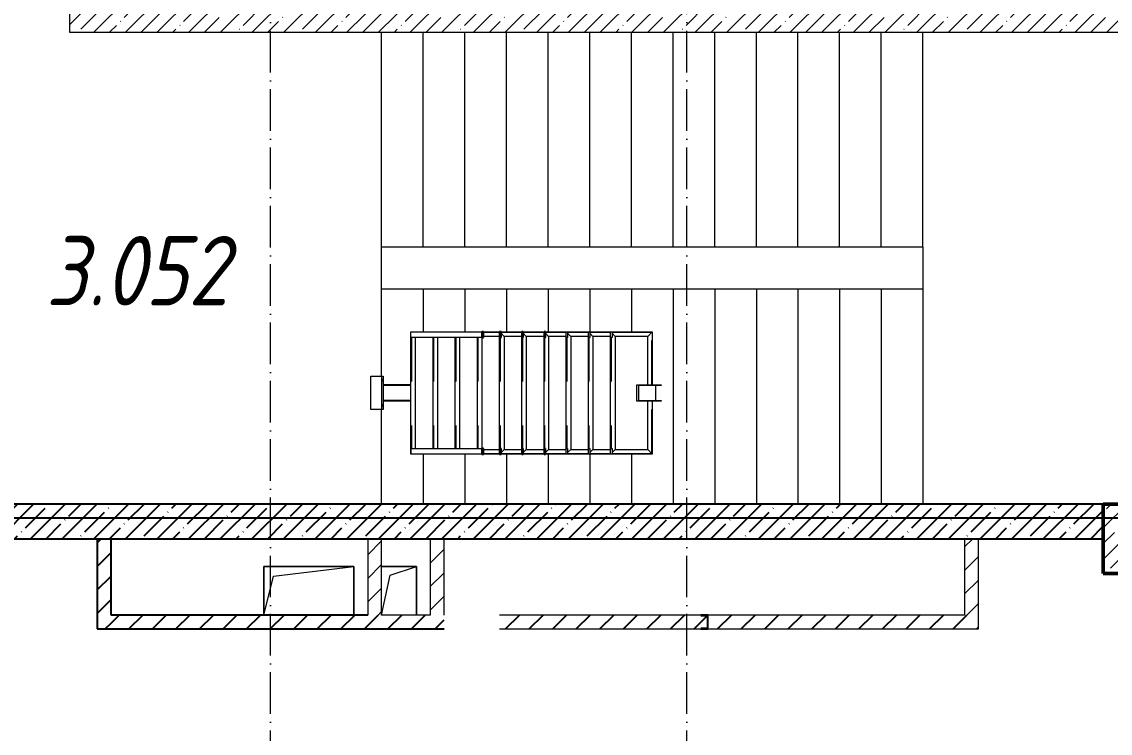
# Model space of a CAD drawing. Header units: millimetres. Extents: x -135211 to 49383, y -8033 to 228499.
# Drawn here: x -114686 to -106842, y 170361 to 175488 of the extents above; entities that cross this region are included whole.
import ezdxf

# ---------------------------------------------------------------- set-up
doc = ezdxf.new("R2010")
doc.units = ezdxf.units.MM
doc.linetypes.add('50_200_ШТРИХ_1Т_ш5_п1_п1_', pattern=[700, 500, -100, 0, -100])
doc.linetypes.add('Штрих', pattern=[635, 317.5, -317.5])
for name, color, linetype, lineweight in [('A-FLOR-____-OTLN', 7, 'Continuous', 9), ('A-GENM-____-HDLN', 7, 'Штрих', 9), ('A-GENM-____-MCUT', 7, 'Continuous', 25), ('A-GENM-____-OTLN', 7, 'Continuous', 9), ('A-GENM-____-OTLN-1', 7, 'Continuous', 25), ('A-WALL-____-MCUT-1', 7, 'Continuous', 9), ('A-WALL-____-PATT-1', 7, 'Continuous', 9), ('A-WALL-FNSH-MCUT-1', 7, 'Continuous', 9), ('S-COLS-____-MCUT', 7, 'Continuous', 50), ('S-COLS-____-OTLN', 7, 'Continuous', 9), ('S-GRID-____-OTLN-1', 7, '50_200_ШТРИХ_1Т_ш5_п1_п1_', 9), ('S-STRS-____-OTLN-1', 7, 'Continuous', 9)]:
    doc.layers.add(name, color=color, linetype=linetype, lineweight=lineweight)
doc.styles.add('ISOCPEUR_I_2', font='isocpeui.ttf', dxfattribs={"width": 0.85, "height": 2.3})
pattern_1 = [(45, (-129942.25, 127932.03), (-84.8528, 84.8528), [])]
pattern_2 = [(45, (-129942.25, 127932.03), (-114.04925, 114.04925), []), (45, (-129828.2, 127932.03), (-114.04925, 114.04925), [201.612, -40.322, 3.353, -36.97])]

# ---------------------------------------------------------------- blocks, each defined once
blk = doc.blocks.new('ОМ_Нижняя опорная пятка - ОМ_Нижняя опорная пятка-19082064-АР1_План отверстий 3 этажа в осях 1-64_А-ГГ')
at = {"layer": 'A-GENM-____-OTLN'}
for p, q in [((-96, 10), (-96, 0)), ((-84, 10), (-84, 0)), ((84, 10), (84, 0)), ((96, 10), (96, 0))]:
    blk.add_line(p, q, dxfattribs=at)
blk = doc.blocks.new('ОМ_Труба_ГОСТ 8639-82 - ОМ_Труба_ГОСТ 8639-82-26350154-АР1_План отверстий 3 этажа в осях 1-64_А-ГГ')
at = {"layer": 'A-GENM-____-OTLN'}
for p, q in [((19689.1, 44821), (19689.1, 44941)), ((19689.1, 44941), (19864.1, 44941)), ((19864.1, 44935), (19701.2, 44935)), ((19701.2, 44935), (19701.2, 44827)), ((19824, 44935), (19824, 44827)), ((19864.1, 44941), (19864.1, 44935)), ((19864.1, 44821), (19689.1, 44821)), ((19701.2, 44827), (19864.1, 44827)), ((19864.1, 44827), (19864.1, 44821))]:
    blk.add_line(p, q, dxfattribs=at)
blk = doc.blocks.new('ОМ_Уголок_ГОСТ 8509-93 - ОМ_Уголок_ГОСТ 8509-93-26349651-АР1_План отверстий 3 этажа в осях 1-64_А-ГГ')
at = {"layer": 'A-GENM-____-HDLN'}
for p, q in [((4, -4), (380, -4)), ((500, -4), (876, -4))]:
    blk.add_line(p, q, dxfattribs=at)
at = {"layer": 'A-GENM-____-OTLN'}
for p, q in [((380, 0), (0, 0)), ((32, -32), (0, 0)), ((32, -32), (380, -32)), ((880, 0), (500, 0)), ((500, -32), (848, -32)), ((880, 0), (848, -32))]:
    blk.add_line(p, q, dxfattribs=at)
blk = doc.blocks.new('ОМ_Уголок_ГОСТ 8509-93 - ОМ_Уголок_ГОСТ 8509-93-V88-АР1_План отверстий 3 этажа в осях 1-64_А-ГГ')
at = {"layer": 'A-GENM-____-HDLN'}
blk.add_line((40, -4), (840, -4), dxfattribs=at)
at = {"layer": 'A-GENM-____-OTLN'}
for p, q in [((32, -32), (10, -10)), ((32, -32), (848, -32)), ((840, 0), (40, 0)), ((870, -10), (848, -32))]:
    blk.add_line(p, q, dxfattribs=at)
blk = doc.blocks.new('ОМ_Уголок_ГОСТ 8509-93 - ОМ_Уголок_ГОСТ 8509-93-19082047-АР1_План отверстий 3 этажа в осях 1-64_А-ГГ')
at = {"layer": 'A-GENM-____-HDLN'}
blk.add_line((10, -4), (296, -4), dxfattribs=at)
at = {"layer": 'A-GENM-____-OTLN'}
for p, q in [((300, 0), (10, 0)), ((32, -32), (10, -10)), ((32, -32), (268, -32)), ((300, 0), (268, -32))]:
    blk.add_line(p, q, dxfattribs=at)
blk = doc.blocks.new('ОМ_Уголок_ГОСТ 8509-93 - ОМ_Уголок_ГОСТ 8509-93-V89-АР1_План отверстий 3 этажа в осях 1-64_А-ГГ')
at = {"layer": 'A-GENM-____-HDLN'}
blk.add_line((4, -4), (290, -4), dxfattribs=at)
at = {"layer": 'A-GENM-____-OTLN'}
for p, q in [((290, 0), (0, 0)), ((32, -32), (0, 0)), ((32, -32), (268, -32)), ((290, -10), (268, -32))]:
    blk.add_line(p, q, dxfattribs=at)
blk = doc.blocks.new('ОМ_Уголок_ГОСТ 8509-93 - ОМ_Уголок_ГОСТ 8509-93-V90-АР1_План отверстий 3 этажа в осях 1-64_А-ГГ')
at = {"layer": 'A-GENM-____-HDLN'}
blk.add_line((10, -4), (160, -4), dxfattribs=at)
at = {"layer": 'A-GENM-____-OTLN'}
for p, q in [((160, 0), (10, 0)), ((32, -32), (10, -10)), ((32, -32), (160, -32))]:
    blk.add_line(p, q, dxfattribs=at)
blk = doc.blocks.new('ОМ_Уголок_ГОСТ 8509-93 - ОМ_Уголок_ГОСТ 8509-93-V91-АР1_План отверстий 3 этажа в осях 1-64_А-ГГ')
at = {"layer": 'A-GENM-____-HDLN'}
blk.add_line((140, -4), (290, -4), dxfattribs=at)
at = {"layer": 'A-GENM-____-OTLN'}
for p, q in [((290, 0), (140, 0)), ((140, -32), (268, -32)), ((290, -10), (268, -32))]:
    blk.add_line(p, q, dxfattribs=at)
blk = doc.blocks.new('ОМ_Уголок_ГОСТ 8509-93 - ОМ_Уголок_ГОСТ 8509-93-V92-АР1_План отверстий 3 этажа в осях 1-64_А-ГГ')
at = {"layer": 'A-GENM-____-HDLN'}
blk.add_line((40, -4), (840, -4), dxfattribs=at)
at = {"layer": 'A-GENM-____-OTLN'}
for p, q in [((840, 0), (40, 0)), ((40, -32), (840, -32))]:
    blk.add_line(p, q, dxfattribs=at)
blk = doc.blocks.new('ОМ_Уголок_ГОСТ 8509-93 - ОМ_Уголок_ГОСТ 8509-93-V93-АР1_План отверстий 3 этажа в осях 1-64_А-ГГ')
at = {"layer": 'A-GENM-____-HDLN'}
blk.add_line((44.3, -4), (160, -4), dxfattribs=at)
at = {"layer": 'A-GENM-____-OTLN'}
for p, q in [((160, 0), (44.3, 0)), ((44.3, -32), (160, -32))]:
    blk.add_line(p, q, dxfattribs=at)
blk = doc.blocks.new('ОМ_Уголок_ГОСТ 8509-93 - ОМ_Уголок_ГОСТ 8509-93-V94-АР1_План отверстий 3 этажа в осях 1-64_А-ГГ')
at = {"layer": 'A-GENM-____-HDLN'}
blk.add_line((140, -4), (255.7, -4), dxfattribs=at)
at = {"layer": 'A-GENM-____-OTLN'}
for p, q in [((255.7, 0), (140, 0)), ((140, -32), (255.7, -32))]:
    blk.add_line(p, q, dxfattribs=at)
blk = doc.blocks.new('ОМ_Уголок_ГОСТ 8509-93 - ОМ_Уголок_ГОСТ 8509-93-V95-АР1_План отверстий 3 этажа в осях 1-64_А-ГГ')
at = {"layer": 'A-GENM-____-HDLN'}
blk.add_line((40, -4), (840, -4), dxfattribs=at)
at = {"layer": 'A-GENM-____-OTLN'}
for p, q in [((840, 0), (0, 0)), ((1.3, -1.3), (0, 0)), ((40, -32), (840, -32))]:
    blk.add_line(p, q, dxfattribs=at)
blk = doc.blocks.new('ОМ_Труба_ГОСТ 8639-82 - ОМ_Труба_ГОСТ 8639-82-26527904-АР1_План отверстий 3 этажа в осях 1-64_А-ГГ')
at = {"layer": 'A-GENM-____-HDLN'}
for p, q in [((18060, 44935), (17861.5, 44935)), ((18060, 44827), (17861.5, 44827))]:
    blk.add_line(p, q, dxfattribs=at)
at = {"layer": 'A-GENM-____-OTLN'}
for p, q in [((18060, 44941), (17861.5, 44941)), ((18060, 44821), (17861.5, 44821))]:
    blk.add_line(p, q, dxfattribs=at)
blk = doc.blocks.new('ОМ_Уголок_ГОСТ 8510-86 - ОМ_Уголок_ГОСТ 8510-86-19082066-АР1_План отверстий 3 этажа в осях 1-64_А-ГГ')
at = {"layer": 'A-GENM-____-OTLN'}
for p, q in [((0, 0), (0, -90)), ((240, 0), (0, 0)), ((0, -10), (240, -10)), ((240, -90), (240, 0)), ((0, -90), (240, -90))]:
    blk.add_line(p, q, dxfattribs=at)
blk = doc.blocks.new('ОМ_Полоса_Трапеция прямоугольная_Прокат_ГОСТ 103-2006 - ОМ_Полоса_Трапеция прямоугольная_Прокат_ГОСТ 103-2006-19082130-АР1_План отверстий 3 этажа в осях 1-64_А-ГГ')
at = {"layer": 'A-GENM-____-OTLN'}
for p, q in [((19500, 45321), (19510, 45321)), ((19500, 45281), (19500, 45321)), ((19510, 45281), (19500, 45281)), ((19510, 45321), (19510, 45281))]:
    blk.add_line(p, q, dxfattribs=at)
blk = doc.blocks.new('ОМ_Полоса_Трапеция прямоугольная_Прокат_ГОСТ 103-2006 - ОМ_Полоса_Трапеция прямоугольная_Прокат_ГОСТ 103-2006-V96-АР1_План отверстий 3 этажа в осях 1-64_А-ГГ')
at = {"layer": 'A-GENM-____-MCUT'}
for p, q in [((19030, 45321), (19020, 45321)), ((19020, 45321), (19020, 45281)), ((19020, 45281), (19030, 45281)), ((19030, 45281), (19030, 45321))]:
    blk.add_line(p, q, dxfattribs=at)
blk = doc.blocks.new('ОМ_Полоса_Трапеция прямоугольная_Прокат_ГОСТ 103-2006 - ОМ_Полоса_Трапеция прямоугольная_Прокат_ГОСТ 103-2006-V97-АР1_План отверстий 3 этажа в осях 1-64_А-ГГ')
at = {"layer": 'A-GENM-____-MCUT'}
for p, q in [((18870, 45321), (18860, 45321)), ((18860, 45321), (18860, 45281)), ((18860, 45281), (18870, 45281)), ((18870, 45281), (18870, 45321))]:
    blk.add_line(p, q, dxfattribs=at)
blk = doc.blocks.new('ОМ_Полоса_Трапеция прямоугольная_Прокат_ГОСТ 103-2006 - ОМ_Полоса_Трапеция прямоугольная_Прокат_ГОСТ 103-2006-V98-АР1_План отверстий 3 этажа в осях 1-64_А-ГГ')
at = {"layer": 'A-GENM-____-MCUT'}
for p, q in [((18710, 45321), (18700, 45321)), ((18700, 45321), (18700, 45281)), ((18700, 45281), (18710, 45281)), ((18710, 45281), (18710, 45321))]:
    blk.add_line(p, q, dxfattribs=at)
blk = doc.blocks.new('ОМ_Полоса_Прокат_ГОСТ 103-2006 - ОМ_Полоса_Прокат_ГОСТ 103-2006-20723456-АР1_План отверстий 3 этажа в осях 1-64_А-ГГ')
at = {"layer": 'A-GENM-____-MCUT'}
for p, q in [((18584.3, 45321), (18572.8, 45321)), ((18572.8, 45321), (18572.8, 45281)), ((18572.8, 45281), (18584.3, 45281)), ((18584.3, 45281), (18584.3, 45321))]:
    blk.add_line(p, q, dxfattribs=at)
at = {"layer": 'A-GENM-____-OTLN'}
for p, q in [((18061.3, 45281), (18061.3, 45321)), ((18061.3, 45321), (18572.8, 45321)), ((18572.8, 45281), (18061.3, 45281))]:
    blk.add_line(p, q, dxfattribs=at)
blk = doc.blocks.new('ОМ_Полоса_Трапеция прямоугольная_Прокат_ГОСТ 103-2006 - ОМ_Полоса_Трапеция прямоугольная_Прокат_ГОСТ 103-2006-19082170-АР1_План отверстий 3 этажа в осях 1-64_А-ГГ')
at = {"layer": 'A-GENM-____-OTLN'}
for p, q in [((19500, 44481), (19510, 44481)), ((19500, 44441), (19500, 44481)), ((19510, 44481), (19510, 44441)), ((19510, 44441), (19500, 44441))]:
    blk.add_line(p, q, dxfattribs=at)
blk = doc.blocks.new('ОМ_Полоса_Трапеция прямоугольная_Прокат_ГОСТ 103-2006 - ОМ_Полоса_Трапеция прямоугольная_Прокат_ГОСТ 103-2006-V99-АР1_План отверстий 3 этажа в осях 1-64_А-ГГ')
at = {"layer": 'A-GENM-____-MCUT'}
for p, q in [((19030, 44481), (19020, 44481)), ((19020, 44481), (19020, 44441)), ((19030, 44441), (19030, 44481)), ((19020, 44441), (19030, 44441))]:
    blk.add_line(p, q, dxfattribs=at)
blk = doc.blocks.new('ОМ_Полоса_Трапеция прямоугольная_Прокат_ГОСТ 103-2006 - ОМ_Полоса_Трапеция прямоугольная_Прокат_ГОСТ 103-2006-V100-АР1_План отверстий 3 этажа в осях 1-64_А-ГГ')
at = {"layer": 'A-GENM-____-MCUT'}
for p, q in [((18870, 44481), (18860, 44481)), ((18860, 44481), (18860, 44441)), ((18870, 44441), (18870, 44481)), ((18860, 44441), (18870, 44441))]:
    blk.add_line(p, q, dxfattribs=at)
blk = doc.blocks.new('ОМ_Полоса_Трапеция прямоугольная_Прокат_ГОСТ 103-2006 - ОМ_Полоса_Трапеция прямоугольная_Прокат_ГОСТ 103-2006-V101-АР1_План отверстий 3 этажа в осях 1-64_А-ГГ')
at = {"layer": 'A-GENM-____-MCUT'}
for p, q in [((18710, 44481), (18700, 44481)), ((18700, 44481), (18700, 44441)), ((18710, 44441), (18710, 44481)), ((18700, 44441), (18710, 44441))]:
    blk.add_line(p, q, dxfattribs=at)
blk = doc.blocks.new('ОМ_Полоса_Прокат_ГОСТ 103-2006 - ОМ_Полоса_Прокат_ГОСТ 103-2006-19082171-АР1_План отверстий 3 этажа в осях 1-64_А-ГГ')
at = {"layer": 'A-GENM-____-OTLN'}
for p, q in [((18060, 44481), (18060, 44441)), ((18061.3, 44481), (18060, 44481)), ((18060, 44441), (18061.3, 44441))]:
    blk.add_line(p, q, dxfattribs=at)
blk = doc.blocks.new('ОМ_Полоса_Прокат_ГОСТ 103-2006 - ОМ_Полоса_Прокат_ГОСТ 103-2006-20723498-АР1_План отверстий 3 этажа в осях 1-64_А-ГГ')
at = {"layer": 'A-GENM-____-MCUT'}
for p, q in [((18584.3, 44481), (18572.8, 44481)), ((18572.8, 44481), (18572.8, 44441)), ((18584.3, 44441), (18584.3, 44481)), ((18572.8, 44441), (18584.3, 44441))]:
    blk.add_line(p, q, dxfattribs=at)
at = {"layer": 'A-GENM-____-OTLN'}
for p, q in [((18061.3, 44441), (18061.3, 44481)), ((18061.3, 44481), (18572.8, 44481)), ((18572.8, 44441), (18061.3, 44441))]:
    blk.add_line(p, q, dxfattribs=at)
blk = doc.blocks.new('BSC_Колонна _Прямоугольная - 500х500-V152-АР1_План отверстий 3 этажа в осях 1-64_А-ГГ')
at = {"layer": 'S-COLS-____-OTLN'}
h = blk.add_hatch(dxfattribs=at)
h.set_pattern_fill('FP_175', color=256, style=0, pattern_type=2)
h.set_pattern_definition([(45, (-23300, -43831.04), (-114.04925, 114.04925), []), (45, (-23185.95, -43831.04), (-114.04925, 114.04925), [201.613, -40.323, 3.353, -36.97])])
h.paths.add_polyline_path([(-250, -250), (250, -250), (250, 250), (-250, 250)], flags=0)
at = {"layer": 'S-COLS-____-MCUT'}
for p, q in [((250, 250), (-250, 250)), ((-250, 250), (-250, -250)), ((250, -250), (250, 250)), ((-250, -250), (250, -250))]:
    blk.add_line(p, q, dxfattribs=at)
blk = doc.blocks.new('154_Фахверк_СКБ_Швеллер - Тип_100_3960-28318856-АР1_План отверстий 3 этажа в осях 1-64_А-ГГ')
at = {"layer": 'A-GENM-____-MCUT'}
for p, q in [((175, 50), (125, 50)), ((125, 50), (125, -50)), ((128, 47), (175, 47)), ((128, -47), (128, 47)), ((175, 47), (175, 50)), ((125, -50), (175, -50)), ((175, -47), (128, -47)), ((175, -50), (175, -47))]:
    blk.add_line(p, q, dxfattribs=at)
blk = doc.blocks.new('AR_Отверстие прямоугольное _в плите_ - AR_Отверстие прямоугольное _в плите_-30552566-АР1_План отверстий 3 этажа в осях 1-64_А-ГГ')
at = {"layer": 'A-GENM-____-OTLN'}
for p, q in [((325, 175), (-325, 175)), ((-325, 175), (-325, -175)), ((-255, 105), (325, 175)), ((325, -175), (325, 175)), ((-325, -175), (-255, 105))]:
    blk.add_line(p, q, dxfattribs=at)
blk = doc.blocks.new('AR_Отверстие прямоугольное _в плите_ - AR_Отверстие прямоугольное _в плите_-30459243-АР1_План отверстий 3 этажа в осях 1-64_А-ГГ')
at = {"layer": 'A-GENM-____-OTLN'}
for p, q in [((125, 175), (-125, 175)), ((-62.5, 112.5), (125, 175)), ((125, -175), (125, 175)), ((-125, -175), (-62.5, 112.5))]:
    blk.add_line(p, q, dxfattribs=at)

msp = doc.modelspace()

# ---------------------------------------------------------------- hatches: boundary and pattern name
h = msp.add_hatch()
h.set_pattern_fill('FP_38', color=256, style=0, pattern_type=2)
h.set_pattern_definition(pattern_2)
h.paths.add_polyline_path([(-106892.3, 171763.1), (-106892.3, 172013.1), (-115342.3, 172013.1), (-115342.3, 171763.1), (-108746.4, 171763.1)], flags=0)
h = msp.add_hatch()
h.set_pattern_fill('FP_4', color=256, style=0, pattern_type=2)
h.set_pattern_definition(pattern_1)
h.paths.add_polyline_path([(-114142.3, 171113.1), (-114042.3, 171113.1), (-114042.3, 171763.1), (-114142.3, 171763.1), (-114142.3, 171667.6)], flags=0)
h = msp.add_hatch()
h.set_pattern_fill('FP_4', color=256, style=0, pattern_type=2)
h.set_pattern_definition(pattern_1)
h.paths.add_polyline_path([(-107792.3, 171113.1), (-107792.3, 171213.1), (-109742.3, 171213.1), (-109742.3, 171113.1), (-108746.4, 171113.1)], flags=0)
h.paths.add_polyline_path([(-109792.3, 171113.1), (-109792.3, 171116.1), (-109745.3, 171116.1), (-109745.3, 171210.1), (-109792.3, 171210.1), (-109792.3, 171213.1), (-111242.3, 171213.1), (-111242.3, 171113.1), (-110513.8, 171113.1)], flags=0)
h.paths.add_polyline_path([(-111642.3, 171113.1), (-111642.3, 171213.1), (-114042.3, 171213.1), (-114042.3, 171113.1), (-112281.3, 171113.1)], flags=0)
at = {"layer": 'A-WALL-____-PATT-1'}
h = msp.add_hatch(dxfattribs=at)
h.set_pattern_fill('FP_38', color=256, style=0, pattern_type=2)
h.set_pattern_definition(pattern_2)
h.paths.add_polyline_path([(-106642.3, 175413.1), (-106392.3, 175413.1), (-106392.3, 175663.1), (-114342.3, 175663.1), (-114342.3, 175413.1), (-108746.4, 175413.1)], flags=0)
h = msp.add_hatch(dxfattribs=at)
h.set_pattern_fill('FP_4', color=256, style=0, pattern_type=2)
h.set_pattern_definition(pattern_1)
h.paths.add_polyline_path([(-112092.3, 171213.1), (-112092.3, 171763.1), (-112192.3, 171763.1), (-112192.3, 171213.1)], flags=0)
h = msp.add_hatch(dxfattribs=at)
h.set_pattern_fill('FP_4', color=256, style=0, pattern_type=2)
h.set_pattern_definition(pattern_1)
h.paths.add_polyline_path([(-111642.3, 171213.1), (-111642.3, 171763.1), (-111742.3, 171763.1), (-111742.3, 171213.1)], flags=0)
h = msp.add_hatch(dxfattribs=at)
h.set_pattern_fill('FP_4', color=256, style=0, pattern_type=2)
h.set_pattern_definition(pattern_1)
h.paths.add_polyline_path([(-107792.3, 171213.1), (-107792.3, 171763.1), (-107892.3, 171763.1), (-107892.3, 171213.1)], flags=0)

# ---------------------------------------------------------------- linework, layer by layer
for p, q in [((-106892.3, 172013.1), (-115342.3, 172013.1)), ((-115392.3, 171763.1), (-106892.3, 171763.1)), ((-114142.3, 171763.1), (-114142.3, 171113.1)), ((-114042.3, 171213.1), (-114042.3, 171763.1)), ((-112192.3, 171213.1), (-114042.3, 171213.1)), ((-114142.3, 171113.1), (-111642.3, 171113.1))]:
    msp.add_line(p, q)
at = {"color": 251, "ltscale": 0.6, "true_color": 0x636466}
msp.add_line((-134611, 171913.1), (-103234.5, 171913.1), dxfattribs=at)
at = {"layer": 'A-FLOR-____-OTLN'}
for p, q in [((-112092.3, 172933.1), (-112092.3, 175413.1)), ((-112092.3, 172013.1), (-112092.3, 172693.1)), ((-112942.3, 171563.1), (-112292.3, 171563.1)), ((-112942.3, 171213.1), (-112942.3, 171563.1)), ((-112292.3, 171563.1), (-112292.3, 171213.1)), ((-112092.3, 171563.1), (-111842.3, 171563.1)), ((-111842.3, 171563.1), (-111842.3, 171213.1))]:
    msp.add_line(p, q, dxfattribs=at)
at = {"layer": 'A-WALL-____-MCUT-1'}
for p, q in [((-114342.3, 175663.1), (-114342.3, 175413.1)), ((-114342.3, 175413.1), (-106642.3, 175413.1))]:
    msp.add_line(p, q, dxfattribs=at)
at = {"layer": 'A-WALL-FNSH-MCUT-1'}
for p, q in [((-112192.3, 171763.1), (-112192.3, 171213.1)), ((-112092.3, 171213.1), (-112092.3, 171763.1)), ((-111742.3, 171763.1), (-111742.3, 171213.1)), ((-111642.3, 171213.1), (-111642.3, 171763.1)), ((-107892.3, 171763.1), (-107892.3, 171213.1)), ((-107792.3, 171113.1), (-107792.3, 171763.1)), ((-111742.3, 171213.1), (-112092.3, 171213.1)), ((-109792.3, 171213.1), (-111242.3, 171213.1)), ((-107892.3, 171213.1), (-109742.3, 171213.1)), ((-111242.3, 171113.1), (-109792.3, 171113.1)), ((-109742.3, 171113.1), (-107792.3, 171113.1))]:
    msp.add_line(p, q, dxfattribs=at)
at = {"layer": 'S-GRID-____-OTLN-1', "color": 251, "ltscale": 0.6, "true_color": 0x636466}
for p, q in [((-112892.3, 123449.4), (-112892.3, 177813)), ((-109892.3, 123449.4), (-109892.3, 177813))]:
    msp.add_line(p, q, dxfattribs=at)
at = {"layer": 'S-STRS-____-OTLN-1'}
for p, q in [((-112092.3, 173863.1), (-112092.3, 175413.1)), ((-111792.3, 173863.1), (-111792.3, 175413.1)), ((-111792.3, 173863.1), (-111792.3, 175413.1)), ((-111492.3, 173863.1), (-111492.3, 175413.1)), ((-111492.3, 173863.1), (-111492.3, 175413.1)), ((-111192.3, 173863.1), (-111192.3, 175413.1)), ((-111192.3, 173863.1), (-111192.3, 175413.1)), ((-110892.3, 173863.1), (-110892.3, 175413.1)), ((-110892.3, 173863.1), (-110892.3, 175413.1)), ((-110592.3, 173863.1), (-110592.3, 175413.1)), ((-110592.3, 173863.1), (-110592.3, 175413.1)), ((-110292.3, 173863.1), (-110292.3, 175413.1)), ((-110292.3, 173863.1), (-110292.3, 175413.1)), ((-109992.3, 173863.1), (-109992.3, 175413.1)), ((-109992.3, 173863.1), (-109992.3, 175413.1)), ((-109692.3, 173863.1), (-109692.3, 175413.1)), ((-109692.3, 173863.1), (-109692.3, 175413.1)), ((-109392.3, 173863.1), (-109392.3, 175413.1)), ((-109392.3, 173863.1), (-109392.3, 175413.1)), ((-109092.3, 173863.1), (-109092.3, 175413.1)), ((-109092.3, 173863.1), (-109092.3, 175413.1)), ((-108792.3, 173863.1), (-108792.3, 175413.1)), ((-108792.3, 173863.1), (-108792.3, 175413.1)), ((-108492.3, 173863.1), (-108492.3, 175413.1)), ((-108492.3, 173863.1), (-108492.3, 175413.1)), ((-108192.3, 173863.1), (-108192.3, 175413.1)), ((-108192.3, 173863.1), (-108192.3, 175413.1)), ((-111792.3, 173863.1), (-112092.3, 173863.1)), ((-111492.3, 173863.1), (-111792.3, 173863.1)), ((-111192.3, 173863.1), (-111492.3, 173863.1)), ((-110892.3, 173863.1), (-111192.3, 173863.1)), ((-110592.3, 173863.1), (-110892.3, 173863.1)), ((-110292.3, 173863.1), (-110592.3, 173863.1)), ((-109992.3, 173863.1), (-110292.3, 173863.1)), ((-109692.3, 173863.1), (-109992.3, 173863.1)), ((-109392.3, 173863.1), (-109692.3, 173863.1)), ((-109092.3, 173863.1), (-109392.3, 173863.1)), ((-108792.3, 173863.1), (-109092.3, 173863.1)), ((-108492.3, 173863.1), (-108792.3, 173863.1)), ((-108192.3, 173863.1), (-108492.3, 173863.1)), ((-108192.3, 173863.1), (-108192.3, 173563.1)), ((-112092.3, 173563.1), (-111792.3, 173563.1)), ((-111792.3, 173563.1), (-111492.3, 173563.1)), ((-111792.3, 173563.1), (-111792.3, 173253.1)), ((-111792.3, 173563.1), (-111792.3, 173253.1)), ((-111492.3, 173563.1), (-111192.3, 173563.1)), ((-111492.3, 173563.1), (-111492.3, 173253.1)), ((-111492.3, 173563.1), (-111492.3, 173253.1)), ((-111192.3, 173563.1), (-110892.3, 173563.1)), ((-111192.3, 173563.1), (-111192.3, 173253.1)), ((-111192.3, 173563.1), (-111192.3, 173253.1)), ((-110892.3, 173563.1), (-110592.3, 173563.1)), ((-110892.3, 173563.1), (-110892.3, 173253.1)), ((-110892.3, 173563.1), (-110892.3, 173253.1)), ((-110592.3, 173563.1), (-110292.3, 173563.1)), ((-110592.3, 173563.1), (-110592.3, 173253.1)), ((-110592.3, 173563.1), (-110592.3, 173253.1)), ((-110292.3, 173563.1), (-109992.3, 173563.1)), ((-110292.3, 173563.1), (-110292.3, 173253.1)), ((-110292.3, 173563.1), (-110292.3, 173253.1)), ((-109992.3, 173563.1), (-109692.3, 173563.1)), ((-109992.3, 173563.1), (-109992.3, 172013.1)), ((-109992.3, 173563.1), (-109992.3, 172013.1)), ((-109692.3, 173563.1), (-109392.3, 173563.1)), ((-109692.3, 173563.1), (-109692.3, 172013.1)), ((-109692.3, 173563.1), (-109692.3, 172013.1)), ((-109392.3, 173563.1), (-109092.3, 173563.1)), ((-109392.3, 173563.1), (-109392.3, 172013.1)), ((-109392.3, 173563.1), (-109392.3, 172013.1)), ((-109092.3, 173563.1), (-108792.3, 173563.1)), ((-109092.3, 173563.1), (-109092.3, 172013.1)), ((-109092.3, 173563.1), (-109092.3, 172013.1)), ((-108792.3, 173563.1), (-108492.3, 173563.1)), ((-108792.3, 173563.1), (-108792.3, 172013.1)), ((-108792.3, 173563.1), (-108792.3, 172013.1)), ((-108492.3, 173563.1), (-108192.3, 173563.1)), ((-108492.3, 173563.1), (-108492.3, 172013.1)), ((-108492.3, 173563.1), (-108492.3, 172013.1)), ((-108192.3, 173563.1), (-108192.3, 172013.1)), ((-108192.3, 173563.1), (-108192.3, 172013.1)), ((-111792.3, 172373.1), (-111792.3, 172013.1)), ((-111792.3, 172373.1), (-111792.3, 172013.1)), ((-111492.3, 172373.1), (-111492.3, 172013.1)), ((-111492.3, 172373.1), (-111492.3, 172013.1)), ((-111192.3, 172373.1), (-111192.3, 172013.1)), ((-111192.3, 172373.1), (-111192.3, 172013.1)), ((-110892.3, 172373.1), (-110892.3, 172013.1)), ((-110892.3, 172373.1), (-110892.3, 172013.1)), ((-110592.3, 172373.1), (-110592.3, 172013.1)), ((-110592.3, 172373.1), (-110592.3, 172013.1)), ((-110292.3, 172373.1), (-110292.3, 172013.1)), ((-110292.3, 172373.1), (-110292.3, 172013.1))]:
    msp.add_line(p, q, dxfattribs=at)

# ---------------------------------------------------------------- block references
at = {"layer": 'A-GENM-____-OTLN', "extrusion": (0, 0, -1)}
for name, p, rotation in [('ОМ_Уголок_ГОСТ 8509-93 - ОМ_Уголок_ГОСТ 8509-93-V95-АР1_План отверстий 3 этажа в осях 1-64_А-ГГ', (111882.3, 173253.1), 269.9999999999989), ('ОМ_Уголок_ГОСТ 8509-93 - ОМ_Уголок_ГОСТ 8509-93-V92-АР1_План отверстий 3 этажа в осях 1-64_А-ГГ', (111722.3, 173253.1), 269.9999999999989), ('ОМ_Уголок_ГОСТ 8509-93 - ОМ_Уголок_ГОСТ 8509-93-V92-АР1_План отверстий 3 этажа в осях 1-64_А-ГГ', (111562.3, 173253.1), 269.9999999999989), ('ОМ_Уголок_ГОСТ 8509-93 - ОМ_Уголок_ГОСТ 8509-93-V92-АР1_План отверстий 3 этажа в осях 1-64_А-ГГ', (111402.3, 173253.1), 269.9999999999989), ('ОМ_Уголок_ГОСТ 8509-93 - ОМ_Уголок_ГОСТ 8509-93-V88-АР1_План отверстий 3 этажа в осях 1-64_А-ГГ', (111242.3, 173253.1), 269.9999999999989), ('ОМ_Уголок_ГОСТ 8509-93 - ОМ_Уголок_ГОСТ 8509-93-V88-АР1_План отверстий 3 этажа в осях 1-64_А-ГГ', (111082.3, 173253.1), 269.9999999999989), ('ОМ_Уголок_ГОСТ 8509-93 - ОМ_Уголок_ГОСТ 8509-93-V88-АР1_План отверстий 3 этажа в осях 1-64_А-ГГ', (110922.3, 173253.1), 269.9999999999989), ('ОМ_Уголок_ГОСТ 8509-93 - ОМ_Уголок_ГОСТ 8509-93-V88-АР1_План отверстий 3 этажа в осях 1-64_А-ГГ', (110762.3, 173253.1), 269.9999999999989), ('ОМ_Уголок_ГОСТ 8509-93 - ОМ_Уголок_ГОСТ 8509-93-V88-АР1_План отверстий 3 этажа в осях 1-64_А-ГГ', (110602.3, 173253.1), 269.9999999999989), ('ОМ_Уголок_ГОСТ 8509-93 - ОМ_Уголок_ГОСТ 8509-93-V88-АР1_План отверстий 3 этажа в осях 1-64_А-ГГ', (110442.3, 173253.1), 269.9999999999989), ('ОМ_Уголок_ГОСТ 8509-93 - ОМ_Уголок_ГОСТ 8509-93-26349651-АР1_План отверстий 3 этажа в осях 1-64_А-ГГ', (110142.3, 172373.1), 89.99999999999908), ('ОМ_Уголок_ГОСТ 8510-86 - ОМ_Уголок_ГОСТ 8510-86-19082066-АР1_План отверстий 3 этажа в осях 1-64_А-ГГ', (112080.8, 172693.1), 89.99999999999918), ('ОМ_Уголок_ГОСТ 8509-93 - ОМ_Уголок_ГОСТ 8509-93-V93-АР1_План отверстий 3 этажа в осях 1-64_А-ГГ', (111402.3, 172373.1), 180), ('ОМ_Уголок_ГОСТ 8509-93 - ОМ_Уголок_ГОСТ 8509-93-V90-АР1_План отверстий 3 этажа в осях 1-64_А-ГГ', (111242.3, 172373.1), 180), ('ОМ_Уголок_ГОСТ 8509-93 - ОМ_Уголок_ГОСТ 8509-93-V90-АР1_План отверстий 3 этажа в осях 1-64_А-ГГ', (111082.3, 172373.1), 180), ('ОМ_Уголок_ГОСТ 8509-93 - ОМ_Уголок_ГОСТ 8509-93-V90-АР1_План отверстий 3 этажа в осях 1-64_А-ГГ', (110922.3, 172373.1), 180), ('ОМ_Уголок_ГОСТ 8509-93 - ОМ_Уголок_ГОСТ 8509-93-V90-АР1_План отверстий 3 этажа в осях 1-64_А-ГГ', (110762.3, 172373.1), 180), ('ОМ_Уголок_ГОСТ 8509-93 - ОМ_Уголок_ГОСТ 8509-93-V90-АР1_План отверстий 3 этажа в осях 1-64_А-ГГ', (110602.3, 172373.1), 180), ('ОМ_Уголок_ГОСТ 8509-93 - ОМ_Уголок_ГОСТ 8509-93-19082047-АР1_План отверстий 3 этажа в осях 1-64_А-ГГ', (110442.3, 172373.1), 180)]:
    msp.add_blockref(name, p, dxfattribs=dict(at, rotation=rotation))
at = {"layer": 'A-GENM-____-OTLN'}
for name, p in [('ОМ_Полоса_Прокат_ГОСТ 103-2006 - ОМ_Полоса_Прокат_ГОСТ 103-2006-20723456-АР1_План отверстий 3 этажа в осях 1-64_А-ГГ', (-129942.3, 127932)), ('ОМ_Полоса_Трапеция прямоугольная_Прокат_ГОСТ 103-2006 - ОМ_Полоса_Трапеция прямоугольная_Прокат_ГОСТ 103-2006-V98-АР1_План отверстий 3 этажа в осях 1-64_А-ГГ', (-129942.3, 127932)), ('ОМ_Полоса_Трапеция прямоугольная_Прокат_ГОСТ 103-2006 - ОМ_Полоса_Трапеция прямоугольная_Прокат_ГОСТ 103-2006-V97-АР1_План отверстий 3 этажа в осях 1-64_А-ГГ', (-129942.3, 127932)), ('ОМ_Полоса_Трапеция прямоугольная_Прокат_ГОСТ 103-2006 - ОМ_Полоса_Трапеция прямоугольная_Прокат_ГОСТ 103-2006-V96-АР1_План отверстий 3 этажа в осях 1-64_А-ГГ', (-129942.3, 127932)), ('ОМ_Полоса_Трапеция прямоугольная_Прокат_ГОСТ 103-2006 - ОМ_Полоса_Трапеция прямоугольная_Прокат_ГОСТ 103-2006-19082130-АР1_План отверстий 3 этажа в осях 1-64_А-ГГ', (-130262.3, 127932)), ('ОМ_Полоса_Трапеция прямоугольная_Прокат_ГОСТ 103-2006 - ОМ_Полоса_Трапеция прямоугольная_Прокат_ГОСТ 103-2006-19082130-АР1_План отверстий 3 этажа в осях 1-64_А-ГГ', (-130102.3, 127932)), ('ОМ_Полоса_Трапеция прямоугольная_Прокат_ГОСТ 103-2006 - ОМ_Полоса_Трапеция прямоугольная_Прокат_ГОСТ 103-2006-19082130-АР1_План отверстий 3 этажа в осях 1-64_А-ГГ', (-129942.3, 127932)), ('ОМ_Труба_ГОСТ 8639-82 - ОМ_Труба_ГОСТ 8639-82-26527904-АР1_План отверстий 3 этажа в осях 1-64_А-ГГ', (-129942.3, 127932)), ('ОМ_Труба_ГОСТ 8639-82 - ОМ_Труба_ГОСТ 8639-82-26350154-АР1_План отверстий 3 этажа в осях 1-64_А-ГГ', (-129942.3, 127932)), ('ОМ_Полоса_Прокат_ГОСТ 103-2006 - ОМ_Полоса_Прокат_ГОСТ 103-2006-19082171-АР1_План отверстий 3 этажа в осях 1-64_А-ГГ', (-129942.3, 127932)), ('ОМ_Полоса_Прокат_ГОСТ 103-2006 - ОМ_Полоса_Прокат_ГОСТ 103-2006-20723498-АР1_План отверстий 3 этажа в осях 1-64_А-ГГ', (-129942.3, 127932)), ('ОМ_Полоса_Трапеция прямоугольная_Прокат_ГОСТ 103-2006 - ОМ_Полоса_Трапеция прямоугольная_Прокат_ГОСТ 103-2006-V101-АР1_План отверстий 3 этажа в осях 1-64_А-ГГ', (-129942.3, 127932)), ('ОМ_Полоса_Трапеция прямоугольная_Прокат_ГОСТ 103-2006 - ОМ_Полоса_Трапеция прямоугольная_Прокат_ГОСТ 103-2006-V100-АР1_План отверстий 3 этажа в осях 1-64_А-ГГ', (-129942.3, 127932)), ('ОМ_Полоса_Трапеция прямоугольная_Прокат_ГОСТ 103-2006 - ОМ_Полоса_Трапеция прямоугольная_Прокат_ГОСТ 103-2006-V99-АР1_План отверстий 3 этажа в осях 1-64_А-ГГ', (-129942.3, 127932)), ('ОМ_Полоса_Трапеция прямоугольная_Прокат_ГОСТ 103-2006 - ОМ_Полоса_Трапеция прямоугольная_Прокат_ГОСТ 103-2006-19082170-АР1_План отверстий 3 этажа в осях 1-64_А-ГГ', (-130262.3, 127932)), ('ОМ_Полоса_Трапеция прямоугольная_Прокат_ГОСТ 103-2006 - ОМ_Полоса_Трапеция прямоугольная_Прокат_ГОСТ 103-2006-19082170-АР1_План отверстий 3 этажа в осях 1-64_А-ГГ', (-130102.3, 127932)), ('ОМ_Полоса_Трапеция прямоугольная_Прокат_ГОСТ 103-2006 - ОМ_Полоса_Трапеция прямоугольная_Прокат_ГОСТ 103-2006-19082170-АР1_План отверстий 3 этажа в осях 1-64_А-ГГ', (-129942.3, 127932)), ('AR_Отверстие прямоугольное _в плите_ - AR_Отверстие прямоугольное _в плите_-30552566-АР1_План отверстий 3 этажа в осях 1-64_А-ГГ', (-112617.3, 171388.1)), ('AR_Отверстие прямоугольное _в плите_ - AR_Отверстие прямоугольное _в плите_-30459243-АР1_План отверстий 3 этажа в осях 1-64_А-ГГ', (-111967.3, 171388.1))]:
    msp.add_blockref(name, p, dxfattribs=at)
at = {"layer": 'A-GENM-____-OTLN', "extrusion": (0, 0, -1)}
for name, p in [('ОМ_Уголок_ГОСТ 8509-93 - ОМ_Уголок_ГОСТ 8509-93-V94-АР1_План отверстий 3 этажа в осях 1-64_А-ГГ', (111102.3, 173253.1)), ('ОМ_Уголок_ГОСТ 8509-93 - ОМ_Уголок_ГОСТ 8509-93-V91-АР1_План отверстий 3 этажа в осях 1-64_А-ГГ', (110942.3, 173253.1)), ('ОМ_Уголок_ГОСТ 8509-93 - ОМ_Уголок_ГОСТ 8509-93-V91-АР1_План отверстий 3 этажа в осях 1-64_А-ГГ', (110782.3, 173253.1)), ('ОМ_Уголок_ГОСТ 8509-93 - ОМ_Уголок_ГОСТ 8509-93-V91-АР1_План отверстий 3 этажа в осях 1-64_А-ГГ', (110622.3, 173253.1)), ('ОМ_Уголок_ГОСТ 8509-93 - ОМ_Уголок_ГОСТ 8509-93-V91-АР1_План отверстий 3 этажа в осях 1-64_А-ГГ', (110462.3, 173253.1)), ('ОМ_Уголок_ГОСТ 8509-93 - ОМ_Уголок_ГОСТ 8509-93-V91-АР1_План отверстий 3 этажа в осях 1-64_А-ГГ', (110302.3, 173253.1)), ('ОМ_Уголок_ГОСТ 8509-93 - ОМ_Уголок_ГОСТ 8509-93-V89-АР1_План отверстий 3 этажа в осях 1-64_А-ГГ', (110142.3, 173253.1))]:
    msp.add_blockref(name, p, dxfattribs=at)
at = {"layer": 'A-GENM-____-OTLN', "rotation": 90.00000000000084}
msp.add_blockref('ОМ_Нижняя опорная пятка - ОМ_Нижняя опорная пятка-19082064-АР1_План отверстий 3 этажа в осях 1-64_А-ГГ', (-112080.8, 172813.1), dxfattribs=at)
at = {"layer": 'A-GENM-____-OTLN-1', "rotation": 180}
msp.add_blockref('154_Фахверк_СКБ_Швеллер - Тип_100_3960-28318856-АР1_План отверстий 3 этажа в осях 1-64_А-ГГ', (-109617.3, 171163.1), dxfattribs=at)
at = {"layer": 'S-COLS-____-OTLN'}
msp.add_blockref('BSC_Колонна _Прямоугольная - 500х500-V152-АР1_План отверстий 3 этажа в осях 1-64_А-ГГ', (-106642.3, 171763.1), dxfattribs=at)

# ---------------------------------------------------------------- texts
at = {"insert": (-114512.5, 173944.3), "char_height": 500, "width": 785.654, "attachment_point": 1, "style": 'ISOCPEUR_I_2'}
msp.add_mtext('3.052', dxfattribs=at)

doc.saveas('drawing.dxf')
